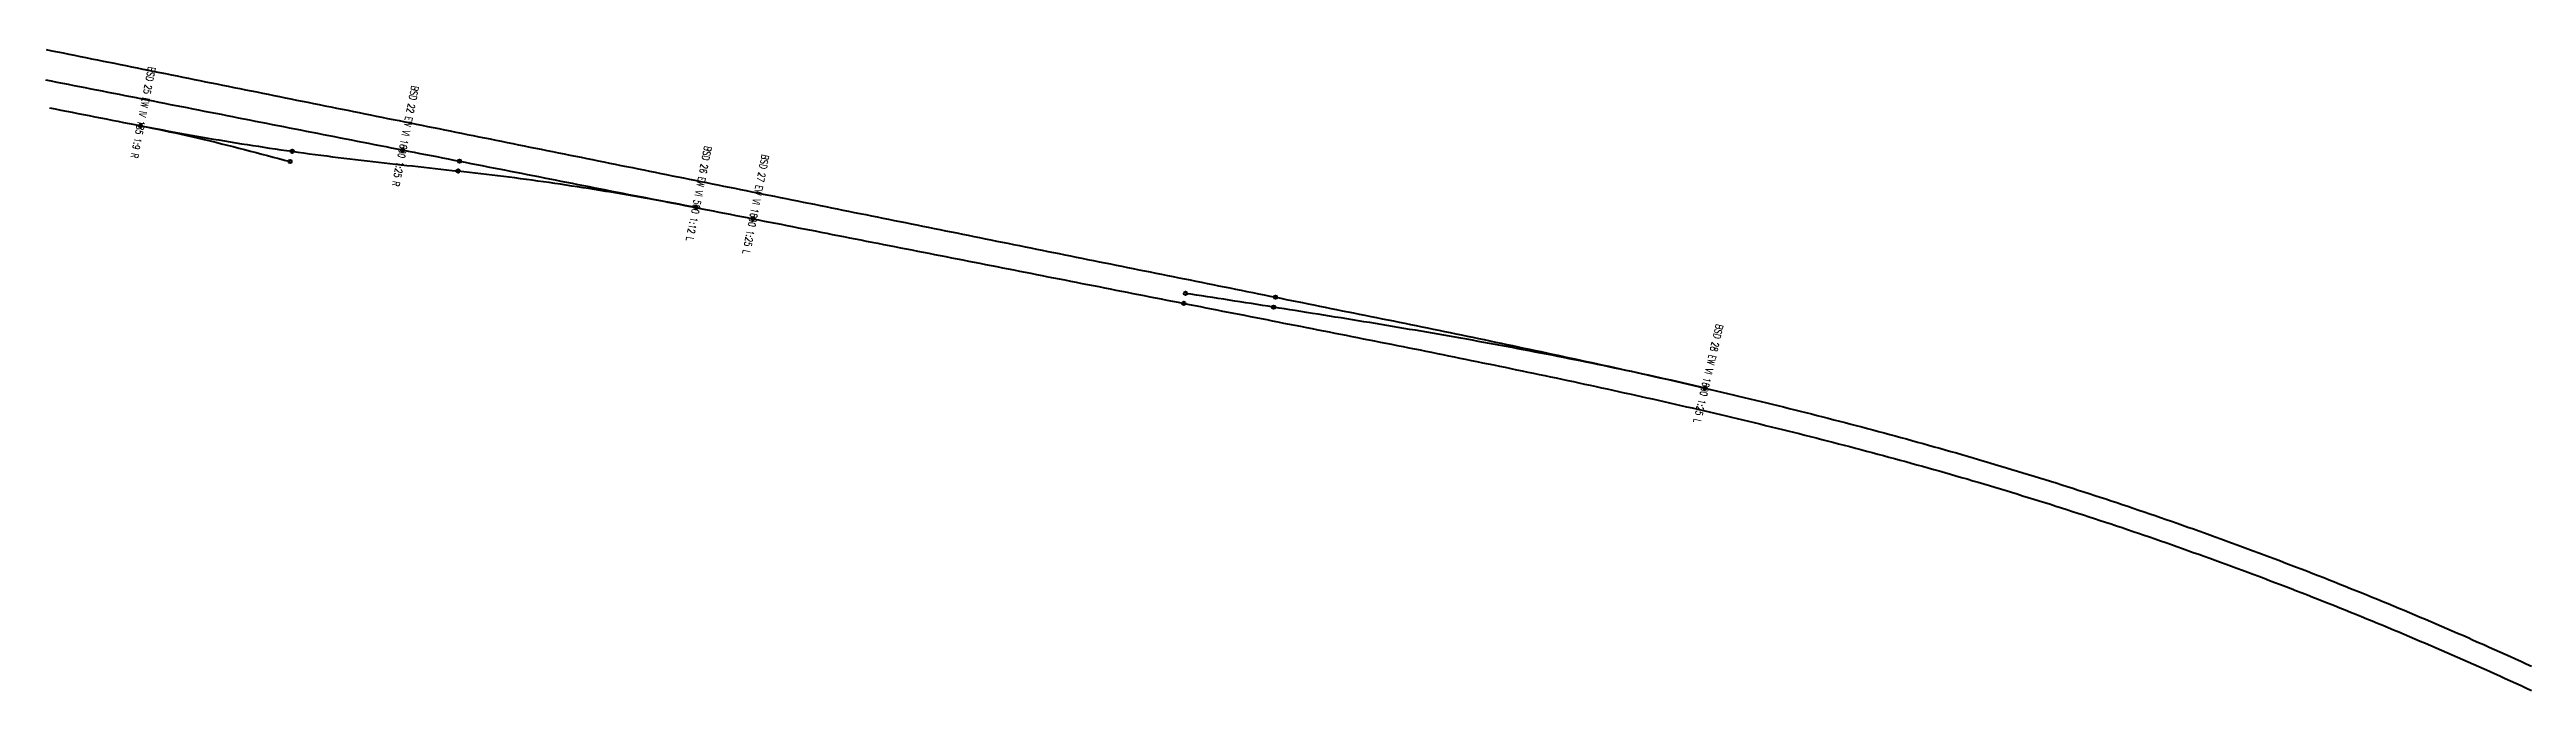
# Model space of a CAD drawing. Extents: x 2687065 to 2691361, y 1253360 to 1255888.
# Drawn here: x 2690104 to 2690531.3, y 1254649.6 to 1254760.1 of the extents above; entities that cross this region are included whole.
import ezdxf

# ---------------------------------------------------------------- set-up
doc = ezdxf.new("R2010")
doc.units = 0
doc.header["$MEASUREMENT"] = 0
for name, color, linetype in [('BS-TR-A-Gleisstrang-LinieGeometrie', 7, 'Continuous'), ('BS-TR-A-Weiche-Kurzbezeichnung', 7, 'Continuous'), ('BS-TR-A-Weiche-PunktGeometrie', 7, 'Continuous')]:
    doc.layers.add(name, color=color, linetype=linetype)
doc.styles.add('SUPPRIME', font='simplex.shx', dxfattribs={"width": 0.75})

msp = doc.modelspace()

# ---------------------------------------------------------------- linework, layer by layer
at = {"layer": 'BS-TR-A-Gleisstrang-LinieGeometrie', "color": 2, "lineweight": 50, "true_color": 0xffff00}
for points in [[(2690103.37, 1254760.1, 454.95), (2690104.35, 1254759.9, 454.95), (2690105.33, 1254759.71, 454.95), (2690106.31, 1254759.51, 454.95), (2690107.3, 1254759.31, 454.95), (2690108.28, 1254759.11, 454.95), (2690109.26, 1254758.91, 454.95), (2690110.24, 1254758.72, 454.95), (2690111.22, 1254758.52, 454.95), (2690112.21, 1254758.32, 454.95), (2690113.19, 1254758.12, 454.95), (2690114.17, 1254757.93, 454.95), (2690115.15, 1254757.73, 454.95), (2690116.13, 1254757.53, 454.95), (2690117.12, 1254757.33, 454.95), (2690118.1, 1254757.13, 454.95), (2690119.08, 1254756.94, 454.95), (2690120.06, 1254756.74, 454.95), (2690121.04, 1254756.54, 454.95), (2690122.03, 1254756.34, 454.95), (2690123.01, 1254756.15, 454.95), (2690123.99, 1254755.95, 454.95), (2690124.97, 1254755.75, 454.95), (2690125.95, 1254755.55, 454.95), (2690126.94, 1254755.36, 454.95), (2690127.92, 1254755.16, 454.95), (2690128.9, 1254754.96, 454.95), (2690129.88, 1254754.76, 454.95), (2690130.86, 1254754.56, 454.95), (2690131.85, 1254754.37, 454.95), (2690132.83, 1254754.17, 454.95), (2690133.81, 1254753.97, 454.95), (2690134.79, 1254753.77, 454.95), (2690135.77, 1254753.58, 454.95), (2690136.76, 1254753.38, 454.95), (2690137.74, 1254753.18, 454.95), (2690138.72, 1254752.98, 454.95), (2690139.7, 1254752.79, 454.95), (2690140.68, 1254752.59, 454.95), (2690141.66, 1254752.39, 454.95), (2690142.65, 1254752.19, 454.95), (2690143.63, 1254751.99, 454.95), (2690144.61, 1254751.8, 454.95), (2690145.59, 1254751.6, 454.95), (2690146.57, 1254751.4, 454.95), (2690147.56, 1254751.2, 454.95), (2690148.54, 1254751.01, 454.95), (2690149.52, 1254750.81, 454.95), (2690150.5, 1254750.61, 454.95), (2690151.48, 1254750.41, 454.95), (2690152.47, 1254750.21, 454.95), (2690153.45, 1254750.02, 454.95), (2690154.43, 1254749.82, 454.95), (2690155.41, 1254749.62, 454.95), (2690156.39, 1254749.42, 454.95), (2690157.38, 1254749.23, 454.95), (2690158.36, 1254749.03, 454.95), (2690159.34, 1254748.83, 454.95), (2690160.32, 1254748.63, 454.95), (2690161.3, 1254748.44, 454.95), (2690162.29, 1254748.24, 454.95), (2690163.27, 1254748.04, 454.95), (2690164.25, 1254747.84, 454.95), (2690165.23, 1254747.64, 454.95), (2690166.21, 1254747.45, 454.95), (2690167.2, 1254747.25, 454.95), (2690168.18, 1254747.05, 454.95), (2690169.16, 1254746.85, 454.95), (2690170.14, 1254746.66, 454.95), (2690171.12, 1254746.46, 454.95), (2690172.11, 1254746.26, 454.95), (2690173.09, 1254746.06, 454.95), (2690174.07, 1254745.86, 454.95), (2690175.05, 1254745.67, 454.95), (2690176.03, 1254745.47, 454.95), (2690177.02, 1254745.27, 454.95), (2690178, 1254745.07, 454.95), (2690178.98, 1254744.88, 454.95), (2690179.96, 1254744.68, 454.95), (2690180.94, 1254744.48, 454.95), (2690181.93, 1254744.28, 454.95), (2690182.91, 1254744.09, 454.95), (2690183.89, 1254743.89, 454.95), (2690184.87, 1254743.69, 454.95), (2690185.85, 1254743.49, 454.95), (2690186.84, 1254743.29, 454.95), (2690187.82, 1254743.1, 454.95), (2690188.8, 1254742.9, 454.95), (2690189.78, 1254742.7, 454.95), (2690190.76, 1254742.5, 454.95), (2690191.75, 1254742.31, 454.95), (2690192.73, 1254742.11, 454.96), (2690193.71, 1254741.91, 454.96), (2690194.69, 1254741.71, 454.96), (2690195.67, 1254741.52, 454.96), (2690196.66, 1254741.32, 454.96), (2690197.64, 1254741.12, 454.97), (2690198.62, 1254740.92, 454.97), (2690199.6, 1254740.72, 454.97), (2690200.58, 1254740.53, 454.97), (2690201.57, 1254740.33, 454.98), (2690202.55, 1254740.13, 454.98), (2690203.53, 1254739.93, 454.98), (2690204.51, 1254739.74, 454.99), (2690205.49, 1254739.54, 454.99), (2690206.48, 1254739.34, 454.99), (2690207.46, 1254739.14, 455), (2690208.44, 1254738.94, 455), (2690209.42, 1254738.75, 455), (2690210.4, 1254738.55, 455.01), (2690211.39, 1254738.35, 455.01), (2690212.37, 1254738.15, 455.02), (2690213.35, 1254737.96, 455.02), (2690214.33, 1254737.76, 455.03), (2690215.31, 1254737.56, 455.03), (2690216.29, 1254737.36, 455.04), (2690217.28, 1254737.17, 455.04), (2690218.26, 1254736.97, 455.05), (2690219.24, 1254736.77, 455.06), (2690220.22, 1254736.57, 455.06), (2690221.2, 1254736.37, 455.07), (2690222.19, 1254736.18, 455.07), (2690223.17, 1254735.98, 455.08), (2690224.15, 1254735.78, 455.09), (2690225.13, 1254735.58, 455.09), (2690226.11, 1254735.39, 455.1), (2690227.1, 1254735.19, 455.11), (2690228.08, 1254734.99, 455.12), (2690229.06, 1254734.79, 455.12), (2690230.04, 1254734.59, 455.13), (2690231.02, 1254734.4, 455.14), (2690232.01, 1254734.2, 455.15), (2690232.99, 1254734, 455.15), (2690233.97, 1254733.8, 455.16), (2690234.95, 1254733.61, 455.17), (2690235.93, 1254733.41, 455.18), (2690236.92, 1254733.21, 455.19), (2690237.9, 1254733.01, 455.2), (2690238.88, 1254732.82, 455.21), (2690239.86, 1254732.62, 455.22), (2690240.84, 1254732.42, 455.23), (2690241.83, 1254732.22, 455.24), (2690242.81, 1254732.02, 455.25), (2690243.79, 1254731.83, 455.26), (2690244.77, 1254731.63, 455.27), (2690245.75, 1254731.43, 455.28), (2690246.74, 1254731.23, 455.29), (2690247.72, 1254731.04, 455.3), (2690248.7, 1254730.84, 455.31), (2690249.68, 1254730.64, 455.32), (2690250.66, 1254730.44, 455.33), (2690251.65, 1254730.25, 455.34), (2690252.63, 1254730.05, 455.35), (2690253.61, 1254729.85, 455.37), (2690254.59, 1254729.65, 455.38), (2690255.57, 1254729.45, 455.39), (2690256.56, 1254729.26, 455.4), (2690257.54, 1254729.06, 455.41), (2690258.52, 1254728.86, 455.43), (2690259.5, 1254728.66, 455.44), (2690260.48, 1254728.47, 455.45), (2690261.47, 1254728.27, 455.46), (2690262.45, 1254728.07, 455.47), (2690263.43, 1254727.87, 455.49), (2690264.41, 1254727.67, 455.5), (2690265.39, 1254727.48, 455.51), (2690266.38, 1254727.28, 455.52), (2690267.36, 1254727.08, 455.53), (2690268.34, 1254726.88, 455.55), (2690269.32, 1254726.69, 455.56), (2690270.3, 1254726.49, 455.57), (2690271.29, 1254726.29, 455.58), (2690272.27, 1254726.09, 455.59), (2690273.25, 1254725.9, 455.61), (2690274.23, 1254725.7, 455.62), (2690275.21, 1254725.5, 455.63), (2690276.2, 1254725.3, 455.64), (2690277.18, 1254725.1, 455.65), (2690278.16, 1254724.91, 455.67), (2690279.14, 1254724.71, 455.68), (2690280.12, 1254724.51, 455.69), (2690281.11, 1254724.31, 455.7), (2690282.09, 1254724.12, 455.72), (2690283.07, 1254723.92, 455.73), (2690284.05, 1254723.72, 455.74), (2690285.03, 1254723.52, 455.75), (2690286.02, 1254723.32, 455.76), (2690287, 1254723.13, 455.78), (2690287.98, 1254722.93, 455.79), (2690288.96, 1254722.73, 455.8), (2690289.94, 1254722.53, 455.81), (2690290.92, 1254722.34, 455.82), (2690291.91, 1254722.14, 455.84), (2690292.89, 1254721.94, 455.85), (2690293.87, 1254721.74, 455.86), (2690294.85, 1254721.55, 455.87), (2690295.83, 1254721.35, 455.88), (2690296.82, 1254721.15, 455.9), (2690297.8, 1254720.95, 455.91), (2690298.78, 1254720.75, 455.92), (2690299.76, 1254720.56, 455.93), (2690300.74, 1254720.36, 455.94), (2690301.73, 1254720.16, 455.96), (2690302.71, 1254719.96, 455.97), (2690303.69, 1254719.77, 455.98), (2690304.67, 1254719.57, 455.99), (2690305.65, 1254719.37, 456), (2690306.64, 1254719.17, 456.02), (2690307.62, 1254718.98, 456.03), (2690308.6, 1254718.78, 456.04), (2690309.58, 1254718.58, 456.05), (2690310.56, 1254718.38, 456.07), (2690311.55, 1254718.18, 456.08), (2690312.53, 1254717.99, 456.09), (2690313.51, 1254717.79, 456.1), (2690314.49, 1254717.59, 456.11), (2690315.47, 1254717.39, 456.13)], [(2690103.26, 1254754.88, 454.99), (2690104.24, 1254754.69, 454.98), (2690105.22, 1254754.49, 454.98), (2690106.19, 1254754.3, 454.98), (2690107.17, 1254754.11, 454.98), (2690108.15, 1254753.92, 454.98), (2690109.13, 1254753.73, 454.98), (2690110.11, 1254753.53, 454.98), (2690111.08, 1254753.34, 454.98), (2690112.06, 1254753.15, 454.98), (2690113.04, 1254752.96, 454.98), (2690114.02, 1254752.77, 454.98), (2690115, 1254752.57, 454.98), (2690115.98, 1254752.38, 454.97), (2690116.95, 1254752.19, 454.97), (2690117.93, 1254752, 454.97), (2690118.91, 1254751.81, 454.97), (2690119.89, 1254751.61, 454.97), (2690120.87, 1254751.42, 454.97), (2690121.84, 1254751.23, 454.97), (2690122.82, 1254751.04, 454.97), (2690123.8, 1254750.85, 454.97), (2690124.78, 1254750.65, 454.97), (2690125.76, 1254750.46, 454.97), (2690126.73, 1254750.27, 454.97), (2690127.71, 1254750.08, 454.96), (2690128.69, 1254749.89, 454.96), (2690129.67, 1254749.69, 454.96), (2690130.65, 1254749.5, 454.96), (2690131.63, 1254749.31, 454.96), (2690132.6, 1254749.12, 454.96), (2690133.58, 1254748.93, 454.96), (2690134.56, 1254748.73, 454.96), (2690135.54, 1254748.54, 454.96), (2690136.52, 1254748.35, 454.96), (2690137.49, 1254748.16, 454.96), (2690138.47, 1254747.97, 454.96), (2690139.45, 1254747.77, 454.95), (2690140.43, 1254747.58, 454.95), (2690141.41, 1254747.39, 454.95), (2690142.38, 1254747.2, 454.95), (2690143.36, 1254747.01, 454.95), (2690144.34, 1254746.81, 454.95), (2690145.32, 1254746.62, 454.95), (2690146.3, 1254746.43, 454.95), (2690147.27, 1254746.24, 454.95), (2690148.25, 1254746.05, 454.95), (2690149.23, 1254745.85, 454.95), (2690150.21, 1254745.66, 454.95), (2690151.19, 1254745.47, 454.95), (2690152.17, 1254745.28, 454.95), (2690153.14, 1254745.09, 454.95), (2690154.12, 1254744.89, 454.95), (2690155.1, 1254744.7, 454.95), (2690156.08, 1254744.51, 454.95), (2690157.06, 1254744.32, 454.95), (2690158.03, 1254744.13, 454.95), (2690159.01, 1254743.93, 454.95), (2690159.99, 1254743.74, 454.95), (2690160.97, 1254743.55, 454.95), (2690161.95, 1254743.36, 454.95), (2690162.92, 1254743.17, 454.95), (2690163.9, 1254742.97, 454.95), (2690164.88, 1254742.78, 454.95)], [(2690103.93, 1254750.06, 454.8), (2690104.91, 1254749.87, 454.8), (2690105.89, 1254749.67, 454.8), (2690106.87, 1254749.48, 454.8), (2690107.85, 1254749.29, 454.8), (2690108.84, 1254749.09, 454.8), (2690109.82, 1254748.9, 454.8), (2690110.8, 1254748.71, 454.8), (2690111.78, 1254748.52, 454.8), (2690112.77, 1254748.32, 454.8), (2690113.75, 1254748.13, 454.8), (2690114.73, 1254747.94, 454.8), (2690115.71, 1254747.75, 454.8), (2690116.7, 1254747.55, 454.8), (2690117.68, 1254747.36, 454.8), (2690118.66, 1254747.17, 454.8), (2690119.64, 1254746.97, 454.8)], [(2690119.64, 1254746.97, 454.8), (2690120.61, 1254746.79, 454.8), (2690121.57, 1254746.6, 454.8), (2690122.54, 1254746.41, 454.8), (2690123.5, 1254746.23, 454.81), (2690124.47, 1254746.05, 454.81), (2690125.44, 1254745.87, 454.81), (2690126.4, 1254745.69, 454.81), (2690127.37, 1254745.52, 454.81), (2690128.34, 1254745.35, 454.81), (2690129.31, 1254745.17, 454.82), (2690130.28, 1254745.01, 454.82), (2690131.24, 1254744.84, 454.82), (2690132.21, 1254744.67, 454.82), (2690133.18, 1254744.51, 454.83), (2690134.15, 1254744.35, 454.83), (2690135.12, 1254744.19, 454.83), (2690136.09, 1254744.03, 454.84), (2690137.06, 1254743.87, 454.84), (2690138.03, 1254743.72, 454.85), (2690139.01, 1254743.57, 454.85), (2690139.98, 1254743.42, 454.85), (2690140.95, 1254743.27, 454.86), (2690141.92, 1254743.12, 454.86), (2690142.89, 1254742.98, 454.86), (2690143.87, 1254742.83, 454.87), (2690144.84, 1254742.69, 454.87), (2690145.81, 1254742.55, 454.88)], [(2690119.64, 1254746.97, 454.8), (2690120.65, 1254746.77, 454.8), (2690121.65, 1254746.57, 454.8), (2690122.65, 1254746.37, 454.8), (2690123.66, 1254746.16, 454.81), (2690124.66, 1254745.94, 454.81), (2690125.66, 1254745.73, 454.81), (2690126.66, 1254745.51, 454.81), (2690127.66, 1254745.28, 454.81), (2690128.66, 1254745.06, 454.82), (2690129.66, 1254744.83, 454.82), (2690130.65, 1254744.59, 454.82), (2690131.65, 1254744.36, 454.82), (2690132.65, 1254744.11, 454.83), (2690133.64, 1254743.87, 454.83), (2690134.63, 1254743.62, 454.83), (2690135.63, 1254743.37, 454.84), (2690136.62, 1254743.12, 454.84), (2690137.61, 1254742.86, 454.84), (2690138.6, 1254742.6, 454.85), (2690139.59, 1254742.33, 454.85), (2690139.59, 1254742.33, 454.85), (2690140.57, 1254742.07, 454.86), (2690141.55, 1254741.81, 454.86), (2690142.52, 1254741.55, 454.86), (2690143.5, 1254741.29, 454.87), (2690144.48, 1254741.04, 454.87), (2690145.46, 1254740.79, 454.88)], [(2690145.81, 1254742.55, 454.88), (2690146.81, 1254742.41, 454.88), (2690147.8, 1254742.28, 454.88), (2690148.79, 1254742.14, 454.89), (2690149.78, 1254742.01, 454.89), (2690150.78, 1254741.88, 454.9), (2690151.77, 1254741.75, 454.9), (2690152.76, 1254741.62, 454.9), (2690153.76, 1254741.49, 454.91), (2690154.75, 1254741.37, 454.91), (2690155.74, 1254741.25, 454.92), (2690156.74, 1254741.13, 454.92), (2690157.73, 1254741.01, 454.92), (2690158.73, 1254740.9, 454.93), (2690159.72, 1254740.78, 454.93), (2690160.72, 1254740.67, 454.93), (2690160.72, 1254740.67, 454.93), (2690161.7, 1254740.56, 454.93), (2690162.68, 1254740.45, 454.94), (2690163.66, 1254740.34, 454.94), (2690164.64, 1254740.24, 454.94), (2690165.62, 1254740.13, 454.94), (2690166.6, 1254740.02, 454.94), (2690167.58, 1254739.91, 454.95), (2690168.55, 1254739.8, 454.95), (2690169.53, 1254739.69, 454.95), (2690170.51, 1254739.58, 454.95), (2690171.49, 1254739.47, 454.95), (2690172.47, 1254739.36, 454.95), (2690173.45, 1254739.26, 454.95), (2690174.43, 1254739.15, 454.95)], [(2690164.88, 1254742.78, 454.95), (2690165.86, 1254742.59, 454.95), (2690166.84, 1254742.4, 454.95), (2690167.82, 1254742.2, 454.95), (2690168.81, 1254742.01, 454.95), (2690169.79, 1254741.82, 454.95), (2690170.77, 1254741.63, 454.95), (2690171.75, 1254741.43, 454.95), (2690172.73, 1254741.24, 454.95), (2690173.71, 1254741.05, 454.95), (2690174.69, 1254740.86, 454.95)], [(2690215.51, 1254732.84, 455.04), (2690214.54, 1254733.03, 455.03), (2690213.57, 1254733.22, 455.03), (2690212.59, 1254733.41, 455.02), (2690211.62, 1254733.59, 455.02), (2690210.65, 1254733.77, 455.01), (2690209.67, 1254733.95, 455.01), (2690208.7, 1254734.13, 455.01), (2690207.73, 1254734.31, 455), (2690206.75, 1254734.48, 455), (2690205.78, 1254734.65, 454.99), (2690204.8, 1254734.82, 454.99), (2690203.83, 1254734.99, 454.99), (2690202.85, 1254735.16, 454.98), (2690201.88, 1254735.32, 454.98), (2690200.9, 1254735.49, 454.98), (2690199.92, 1254735.65, 454.97), (2690198.95, 1254735.81, 454.97), (2690197.97, 1254735.96, 454.97), (2690196.99, 1254736.12, 454.97), (2690196.01, 1254736.27, 454.96), (2690195.04, 1254736.42, 454.96), (2690194.06, 1254736.57, 454.96), (2690193.08, 1254736.72, 454.96), (2690192.1, 1254736.86, 454.96), (2690191.12, 1254737.01, 454.96), (2690190.14, 1254737.15, 454.95), (2690189.16, 1254737.29, 454.95), (2690188.18, 1254737.43, 454.95), (2690187.2, 1254737.56, 454.95), (2690186.22, 1254737.69, 454.95), (2690185.24, 1254737.83, 454.95), (2690184.26, 1254737.96, 454.95), (2690183.28, 1254738.08, 454.95), (2690182.29, 1254738.21, 454.95), (2690181.31, 1254738.33, 454.95), (2690180.33, 1254738.46, 454.95), (2690179.35, 1254738.58, 454.95), (2690178.36, 1254738.69, 454.95), (2690177.38, 1254738.81, 454.95), (2690176.4, 1254738.92, 454.95), (2690175.41, 1254739.04, 454.95), (2690174.43, 1254739.15, 454.95)], [(2690174.69, 1254740.86, 454.95), (2690175.66, 1254740.66, 454.95), (2690176.64, 1254740.47, 454.95), (2690177.61, 1254740.28, 454.95), (2690178.58, 1254740.09, 454.95), (2690179.55, 1254739.9, 454.95), (2690180.52, 1254739.71, 454.95), (2690181.5, 1254739.52, 454.95), (2690182.47, 1254739.33, 454.95), (2690183.44, 1254739.14, 454.95), (2690184.41, 1254738.95, 454.95), (2690185.38, 1254738.76, 454.95), (2690186.35, 1254738.57, 454.95), (2690187.33, 1254738.38, 454.95), (2690188.3, 1254738.18, 454.95), (2690189.27, 1254737.99, 454.95), (2690190.24, 1254737.8, 454.95), (2690191.21, 1254737.61, 454.96), (2690192.19, 1254737.42, 454.96), (2690193.16, 1254737.23, 454.96), (2690194.13, 1254737.04, 454.96), (2690195.1, 1254736.85, 454.96), (2690196.07, 1254736.66, 454.96), (2690197.04, 1254736.47, 454.97), (2690198.02, 1254736.28, 454.97), (2690198.99, 1254736.09, 454.97), (2690199.96, 1254735.9, 454.97), (2690200.93, 1254735.7, 454.98), (2690201.9, 1254735.51, 454.98), (2690202.88, 1254735.32, 454.98), (2690203.85, 1254735.13, 454.99), (2690204.82, 1254734.94, 454.99), (2690205.79, 1254734.75, 454.99), (2690206.76, 1254734.56, 455), (2690207.73, 1254734.37, 455), (2690208.71, 1254734.18, 455.01), (2690209.68, 1254733.99, 455.01), (2690210.65, 1254733.8, 455.01), (2690211.62, 1254733.61, 455.02), (2690212.59, 1254733.42, 455.02), (2690213.57, 1254733.22, 455.03), (2690214.54, 1254733.03, 455.03), (2690215.51, 1254732.84, 455.04)], [(2690215.51, 1254732.84, 455.04), (2690216.49, 1254732.65, 455.04), (2690217.47, 1254732.46, 455.05), (2690218.45, 1254732.27, 455.06), (2690219.43, 1254732.07, 455.06), (2690220.42, 1254731.88, 455.07), (2690221.4, 1254731.69, 455.07), (2690222.38, 1254731.49, 455.08), (2690223.36, 1254731.3, 455.09), (2690224.34, 1254731.11, 455.09), (2690225.32, 1254730.92, 455.1)], [(2690225.32, 1254730.92, 455.1), (2690226.3, 1254730.73, 455.11), (2690227.28, 1254730.53, 455.12), (2690228.26, 1254730.34, 455.12), (2690229.23, 1254730.15, 455.13), (2690230.21, 1254729.96, 455.14), (2690231.19, 1254729.77, 455.15), (2690232.17, 1254729.57, 455.16), (2690233.15, 1254729.38, 455.16), (2690234.12, 1254729.19, 455.17), (2690235.1, 1254729, 455.18), (2690236.08, 1254728.81, 455.19), (2690237.06, 1254728.61, 455.2), (2690238.04, 1254728.42, 455.21), (2690239.01, 1254728.23, 455.22), (2690239.99, 1254728.04, 455.23), (2690240.97, 1254727.85, 455.24), (2690241.95, 1254727.65, 455.25), (2690242.93, 1254727.46, 455.26), (2690243.91, 1254727.27, 455.27), (2690244.88, 1254727.08, 455.28), (2690245.86, 1254726.89, 455.29), (2690246.84, 1254726.69, 455.3), (2690247.82, 1254726.5, 455.31), (2690248.8, 1254726.31, 455.32), (2690249.77, 1254726.12, 455.33), (2690250.75, 1254725.93, 455.34), (2690251.73, 1254725.73, 455.35), (2690252.71, 1254725.54, 455.37), (2690253.69, 1254725.35, 455.38), (2690254.66, 1254725.16, 455.39), (2690255.64, 1254724.97, 455.4), (2690256.62, 1254724.77, 455.41), (2690257.6, 1254724.58, 455.42), (2690258.58, 1254724.39, 455.44), (2690259.56, 1254724.2, 455.45), (2690260.53, 1254724.01, 455.46), (2690261.51, 1254723.81, 455.47), (2690262.49, 1254723.62, 455.48), (2690263.47, 1254723.43, 455.5), (2690264.45, 1254723.24, 455.51), (2690265.42, 1254723.05, 455.52), (2690266.4, 1254722.85, 455.53), (2690267.38, 1254722.66, 455.54), (2690268.36, 1254722.47, 455.56), (2690269.34, 1254722.28, 455.57), (2690270.31, 1254722.09, 455.58), (2690271.29, 1254721.89, 455.59), (2690272.27, 1254721.7, 455.61), (2690273.25, 1254721.51, 455.62), (2690274.23, 1254721.32, 455.63), (2690275.2, 1254721.13, 455.64), (2690276.18, 1254720.93, 455.65), (2690277.16, 1254720.74, 455.67), (2690278.14, 1254720.55, 455.68), (2690279.12, 1254720.36, 455.69), (2690280.1, 1254720.17, 455.7), (2690281.07, 1254719.97, 455.71), (2690282.05, 1254719.78, 455.73), (2690283.03, 1254719.59, 455.74), (2690284.01, 1254719.4, 455.75), (2690284.99, 1254719.21, 455.76), (2690285.96, 1254719.01, 455.77), (2690286.94, 1254718.82, 455.79), (2690287.92, 1254718.63, 455.8), (2690288.9, 1254718.44, 455.81), (2690289.88, 1254718.25, 455.82), (2690290.85, 1254718.05, 455.83), (2690291.83, 1254717.86, 455.85), (2690292.81, 1254717.67, 455.86), (2690293.79, 1254717.48, 455.87), (2690294.77, 1254717.29, 455.88), (2690295.75, 1254717.09, 455.89), (2690296.72, 1254716.9, 455.91), (2690297.7, 1254716.71, 455.92), (2690298.68, 1254716.52, 455.93), (2690299.66, 1254716.33, 455.94)], [(2690315.16, 1254715.67, 456.13), (2690314.2, 1254715.82, 456.11), (2690313.24, 1254715.98, 456.1), (2690312.29, 1254716.13, 456.09), (2690311.33, 1254716.28, 456.08), (2690310.37, 1254716.43, 456.07), (2690309.41, 1254716.58, 456.06), (2690308.45, 1254716.73, 456.04), (2690307.49, 1254716.88, 456.03), (2690307.49, 1254716.88, 456.03), (2690306.55, 1254717.03, 456.02), (2690305.61, 1254717.17, 456.01), (2690304.66, 1254717.32, 456), (2690303.72, 1254717.46, 455.99), (2690302.78, 1254717.61, 455.98), (2690301.84, 1254717.76, 455.96), (2690300.9, 1254717.9, 455.95), (2690299.96, 1254718.05, 455.94)], [(2690315.47, 1254717.39, 456.13), (2690316.39, 1254717.21, 456.14), (2690317.32, 1254717.02, 456.15), (2690318.24, 1254716.84, 456.16), (2690319.16, 1254716.65, 456.17), (2690319.16, 1254716.65, 456.17), (2690320.14, 1254716.45, 456.18), (2690321.12, 1254716.26, 456.19), (2690322.1, 1254716.06, 456.21), (2690323.08, 1254715.86, 456.22), (2690324.06, 1254715.66, 456.23), (2690325.04, 1254715.47, 456.24), (2690326.02, 1254715.27, 456.26), (2690327, 1254715.07, 456.27), (2690327.98, 1254714.87, 456.28), (2690328.96, 1254714.68, 456.29), (2690329.94, 1254714.48, 456.3), (2690330.92, 1254714.28, 456.32), (2690331.9, 1254714.08, 456.33), (2690332.88, 1254713.88, 456.34), (2690333.86, 1254713.68, 456.35), (2690334.84, 1254713.49, 456.36), (2690335.82, 1254713.29, 456.38), (2690336.8, 1254713.09, 456.39), (2690337.78, 1254712.89, 456.4), (2690338.76, 1254712.69, 456.41), (2690339.74, 1254712.49, 456.42), (2690340.72, 1254712.29, 456.44), (2690341.7, 1254712.09, 456.45), (2690342.68, 1254711.89, 456.46), (2690343.66, 1254711.69, 456.47), (2690344.64, 1254711.49, 456.48), (2690345.61, 1254711.29, 456.5), (2690346.59, 1254711.08, 456.51), (2690347.57, 1254710.88, 456.52), (2690348.55, 1254710.68, 456.53), (2690349.53, 1254710.48, 456.54), (2690350.51, 1254710.27, 456.56), (2690351.49, 1254710.07, 456.57), (2690352.47, 1254709.87, 456.58), (2690353.45, 1254709.66, 456.59), (2690354.43, 1254709.46, 456.6), (2690355.4, 1254709.25, 456.62), (2690356.38, 1254709.05, 456.63), (2690357.36, 1254708.84, 456.64), (2690358.34, 1254708.63, 456.65), (2690359.32, 1254708.43, 456.66), (2690360.3, 1254708.22, 456.68), (2690361.27, 1254708.01, 456.69), (2690362.25, 1254707.8, 456.7), (2690363.23, 1254707.59, 456.71), (2690364.21, 1254707.38, 456.72), (2690365.18, 1254707.17, 456.74), (2690366.16, 1254706.96, 456.75), (2690367.14, 1254706.75, 456.76), (2690368.12, 1254706.54, 456.77), (2690369.09, 1254706.33, 456.78), (2690370.07, 1254706.12, 456.79), (2690371.05, 1254705.9, 456.8), (2690372.02, 1254705.69, 456.81), (2690373, 1254705.48, 456.82), (2690373.98, 1254705.26, 456.83), (2690374.95, 1254705.04, 456.85), (2690375.93, 1254704.83, 456.86), (2690376.91, 1254704.61, 456.87), (2690377.88, 1254704.39, 456.88), (2690378.86, 1254704.17, 456.89), (2690379.83, 1254703.95, 456.9), (2690380.81, 1254703.73, 456.91), (2690381.78, 1254703.51, 456.92), (2690382.76, 1254703.29, 456.93), (2690383.73, 1254703.07, 456.94), (2690384.71, 1254702.85, 456.94), (2690385.68, 1254702.62, 456.95), (2690386.66, 1254702.4, 456.96), (2690387.63, 1254702.17, 456.97), (2690388.61, 1254701.95, 456.98), (2690389.58, 1254701.72, 456.99)], [(2690299.66, 1254716.33, 455.94), (2690300.61, 1254716.14, 455.95), (2690301.57, 1254715.95, 455.96), (2690302.52, 1254715.76, 455.98), (2690303.47, 1254715.58, 455.99), (2690304.43, 1254715.39, 456), (2690305.38, 1254715.2, 456.01), (2690306.33, 1254715.01, 456.02), (2690307.29, 1254714.83, 456.04), (2690308.24, 1254714.64, 456.05), (2690309.19, 1254714.45, 456.06), (2690310.15, 1254714.27, 456.07), (2690311.1, 1254714.08, 456.08), (2690312.06, 1254713.89, 456.09), (2690313.01, 1254713.7, 456.11), (2690313.96, 1254713.52, 456.12), (2690314.92, 1254713.33, 456.13), (2690314.92, 1254713.33, 456.13), (2690315.9, 1254713.14, 456.14), (2690316.88, 1254712.94, 456.15), (2690317.86, 1254712.75, 456.16), (2690318.84, 1254712.56, 456.17), (2690319.82, 1254712.37, 456.19), (2690320.8, 1254712.17, 456.2), (2690321.79, 1254711.98, 456.21), (2690322.77, 1254711.79, 456.22), (2690323.75, 1254711.59, 456.23), (2690324.73, 1254711.4, 456.24), (2690325.71, 1254711.21, 456.25), (2690326.69, 1254711.01, 456.26), (2690327.67, 1254710.82, 456.27), (2690328.65, 1254710.63, 456.28), (2690329.63, 1254710.43, 456.29), (2690330.62, 1254710.24, 456.3), (2690331.6, 1254710.05, 456.31), (2690332.58, 1254709.85, 456.32), (2690333.56, 1254709.66, 456.33), (2690334.54, 1254709.46, 456.33), (2690335.52, 1254709.27, 456.34), (2690336.5, 1254709.07, 456.35), (2690337.48, 1254708.88, 456.36), (2690338.46, 1254708.68, 456.37), (2690339.44, 1254708.48, 456.38), (2690340.42, 1254708.29, 456.39), (2690341.4, 1254708.09, 456.39), (2690342.38, 1254707.89, 456.4), (2690343.36, 1254707.7, 456.41), (2690344.34, 1254707.5, 456.42), (2690345.32, 1254707.3, 456.42), (2690346.3, 1254707.1, 456.43), (2690347.28, 1254706.9, 456.44), (2690348.26, 1254706.7, 456.45), (2690349.24, 1254706.5, 456.45), (2690350.22, 1254706.3, 456.46), (2690351.2, 1254706.1, 456.47), (2690352.18, 1254705.9, 456.47), (2690353.16, 1254705.7, 456.48), (2690354.14, 1254705.5, 456.48), (2690355.12, 1254705.3, 456.49), (2690356.1, 1254705.1, 456.5), (2690357.08, 1254704.89, 456.5), (2690358.06, 1254704.69, 456.51), (2690359.04, 1254704.48, 456.51), (2690360.02, 1254704.28, 456.52), (2690361, 1254704.07, 456.53), (2690361.97, 1254703.87, 456.53), (2690362.95, 1254703.66, 456.54), (2690363.93, 1254703.46, 456.54), (2690364.91, 1254703.25, 456.55), (2690365.89, 1254703.04, 456.55), (2690366.87, 1254702.83, 456.56), (2690367.84, 1254702.62, 456.57), (2690368.82, 1254702.41, 456.57), (2690369.8, 1254702.2, 456.58), (2690370.78, 1254701.99, 456.58), (2690371.75, 1254701.78, 456.59), (2690372.73, 1254701.57, 456.6), (2690373.71, 1254701.35, 456.6), (2690374.68, 1254701.14, 456.61), (2690375.66, 1254700.92, 456.61), (2690376.64, 1254700.71, 456.62), (2690377.61, 1254700.49, 456.63), (2690378.59, 1254700.28, 456.63), (2690379.57, 1254700.06, 456.64), (2690380.54, 1254699.84, 456.64), (2690381.52, 1254699.62, 456.65), (2690382.49, 1254699.4, 456.65), (2690383.47, 1254699.18, 456.66), (2690384.44, 1254698.96, 456.67), (2690385.42, 1254698.74, 456.67), (2690386.39, 1254698.51, 456.68), (2690387.37, 1254698.29, 456.68), (2690388.34, 1254698.06, 456.69), (2690389.32, 1254697.84, 456.7), (2690390.29, 1254697.61, 456.7), (2690391.26, 1254697.38, 456.71), (2690392.24, 1254697.16, 456.71), (2690393.21, 1254696.93, 456.72), (2690394.18, 1254696.7, 456.73), (2690395.16, 1254696.46, 456.73), (2690396.13, 1254696.23, 456.74), (2690397.1, 1254696, 456.75), (2690398.07, 1254695.76, 456.75), (2690399.05, 1254695.53, 456.76), (2690400.02, 1254695.29, 456.77), (2690400.99, 1254695.06, 456.77), (2690401.96, 1254694.82, 456.78), (2690402.93, 1254694.58, 456.79), (2690403.9, 1254694.34, 456.8), (2690404.87, 1254694.1, 456.8), (2690405.84, 1254693.86, 456.81), (2690406.81, 1254693.61, 456.82), (2690407.78, 1254693.37, 456.83), (2690408.75, 1254693.12, 456.84), (2690409.72, 1254692.88, 456.85), (2690410.69, 1254692.63, 456.86), (2690411.66, 1254692.38, 456.86), (2690412.63, 1254692.13, 456.87), (2690413.59, 1254691.88, 456.88), (2690414.56, 1254691.62, 456.89), (2690415.53, 1254691.37, 456.9), (2690416.5, 1254691.12, 456.91), (2690417.46, 1254690.86, 456.92), (2690418.43, 1254690.6, 456.93), (2690419.4, 1254690.34, 456.94), (2690420.36, 1254690.09, 456.95), (2690421.33, 1254689.82, 456.96), (2690422.29, 1254689.56, 456.97), (2690423.26, 1254689.3, 456.98), (2690424.22, 1254689.03, 456.99), (2690425.18, 1254688.77, 457), (2690426.15, 1254688.5, 457.01), (2690427.11, 1254688.23, 457.03), (2690428.07, 1254687.96, 457.04), (2690429.04, 1254687.69, 457.05), (2690430, 1254687.42, 457.06), (2690430.96, 1254687.15, 457.07), (2690431.92, 1254686.87, 457.08), (2690431.92, 1254686.87, 457.08), (2690432.88, 1254686.59, 457.1), (2690433.85, 1254686.31, 457.11), (2690434.81, 1254686.04, 457.12), (2690435.77, 1254685.75, 457.13), (2690436.73, 1254685.47, 457.14), (2690437.69, 1254685.19, 457.16), (2690438.65, 1254684.9, 457.17), (2690439.61, 1254684.62, 457.18), (2690440.56, 1254684.33, 457.19), (2690441.52, 1254684.04, 457.2), (2690442.48, 1254683.75, 457.22), (2690443.44, 1254683.46, 457.23), (2690444.39, 1254683.16, 457.24), (2690445.35, 1254682.87, 457.25), (2690446.31, 1254682.57, 457.27), (2690447.26, 1254682.28, 457.28), (2690448.22, 1254681.98, 457.29), (2690449.17, 1254681.68, 457.3), (2690450.13, 1254681.37, 457.31), (2690451.08, 1254681.07, 457.33), (2690452.04, 1254680.77, 457.34), (2690452.99, 1254680.46, 457.35), (2690453.94, 1254680.16, 457.36), (2690454.89, 1254679.85, 457.37), (2690455.85, 1254679.54, 457.39), (2690456.8, 1254679.23, 457.4), (2690457.75, 1254678.91, 457.41), (2690458.7, 1254678.6, 457.42), (2690459.65, 1254678.28, 457.43), (2690460.6, 1254677.97, 457.45), (2690461.55, 1254677.65, 457.46), (2690462.5, 1254677.33, 457.47), (2690463.44, 1254677.01, 457.48), (2690464.39, 1254676.69, 457.5), (2690465.34, 1254676.37, 457.51), (2690466.29, 1254676.04, 457.52), (2690467.23, 1254675.71, 457.53), (2690468.18, 1254675.39, 457.54), (2690469.12, 1254675.06, 457.56), (2690470.07, 1254674.73, 457.57), (2690471.01, 1254674.4, 457.58), (2690471.96, 1254674.06, 457.59), (2690472.9, 1254673.73, 457.6), (2690473.84, 1254673.39, 457.62), (2690474.79, 1254673.06, 457.63), (2690475.73, 1254672.72, 457.64), (2690476.67, 1254672.38, 457.65), (2690477.61, 1254672.04, 457.67), (2690478.55, 1254671.7, 457.68), (2690479.49, 1254671.35, 457.69), (2690480.43, 1254671.01, 457.7), (2690481.37, 1254670.66, 457.71), (2690482.31, 1254670.32, 457.73), (2690483.25, 1254669.97, 457.74), (2690484.18, 1254669.62, 457.75), (2690485.12, 1254669.26, 457.76), (2690486.06, 1254668.91, 457.77), (2690486.99, 1254668.56, 457.79), (2690487.93, 1254668.2, 457.8), (2690488.86, 1254667.84, 457.81), (2690489.8, 1254667.49, 457.82), (2690490.73, 1254667.13, 457.83), (2690491.67, 1254666.77, 457.85), (2690492.6, 1254666.4, 457.86), (2690493.53, 1254666.04, 457.87), (2690494.46, 1254665.68, 457.88), (2690495.4, 1254665.31, 457.9), (2690496.33, 1254664.94, 457.91), (2690497.26, 1254664.57, 457.92), (2690498.19, 1254664.2, 457.93), (2690499.12, 1254663.83, 457.94), (2690500.05, 1254663.46, 457.96), (2690500.97, 1254663.08, 457.97), (2690501.9, 1254662.71, 457.98), (2690502.83, 1254662.33, 457.99), (2690503.76, 1254661.95, 458), (2690504.68, 1254661.57, 458.02), (2690505.61, 1254661.19, 458.03), (2690506.53, 1254660.81, 458.04), (2690507.46, 1254660.43, 458.05), (2690508.38, 1254660.04, 458.06), (2690509.3, 1254659.66, 458.08), (2690510.23, 1254659.27, 458.09), (2690511.15, 1254658.88, 458.1), (2690512.07, 1254658.49, 458.11), (2690512.99, 1254658.1, 458.13), (2690513.91, 1254657.7, 458.14), (2690514.83, 1254657.31, 458.15), (2690515.75, 1254656.92, 458.16), (2690516.67, 1254656.52, 458.17), (2690517.59, 1254656.12, 458.19), (2690518.51, 1254655.72, 458.2), (2690519.43, 1254655.32, 458.21), (2690520.34, 1254654.92, 458.22), (2690521.26, 1254654.52, 458.23), (2690522.17, 1254654.11, 458.25), (2690523.09, 1254653.7, 458.26), (2690524, 1254653.3, 458.27), (2690524.92, 1254652.89, 458.28), (2690525.83, 1254652.48, 458.29), (2690526.74, 1254652.07, 458.31), (2690527.65, 1254651.66, 458.32), (2690528.57, 1254651.24, 458.33), (2690529.48, 1254650.83, 458.34), (2690530.39, 1254650.41, 458.36), (2690531.3, 1254649.99, 458.37), (2690532.21, 1254649.57, 458.38)], [(2690389.58, 1254701.72, 456.99), (2690388.61, 1254701.95, 456.98), (2690387.63, 1254702.17, 456.97), (2690386.66, 1254702.4, 456.96), (2690385.68, 1254702.62, 456.95), (2690384.71, 1254702.84, 456.94), (2690383.73, 1254703.06, 456.93), (2690382.76, 1254703.28, 456.93), (2690381.78, 1254703.49, 456.91), (2690380.81, 1254703.71, 456.9), (2690379.83, 1254703.92, 456.89), (2690378.86, 1254704.14, 456.88), (2690377.88, 1254704.35, 456.87), (2690376.9, 1254704.56, 456.86), (2690375.93, 1254704.77, 456.85), (2690374.95, 1254704.97, 456.84), (2690373.97, 1254705.18, 456.83), (2690372.99, 1254705.38, 456.82), (2690372.01, 1254705.59, 456.81), (2690371.04, 1254705.79, 456.8), (2690370.06, 1254705.99, 456.79), (2690369.08, 1254706.19, 456.77), (2690368.1, 1254706.39, 456.76), (2690367.12, 1254706.59, 456.75), (2690366.14, 1254706.79, 456.74), (2690365.16, 1254706.98, 456.73), (2690364.18, 1254707.17, 456.72), (2690363.2, 1254707.37, 456.7), (2690362.22, 1254707.56, 456.69), (2690361.24, 1254707.75, 456.68), (2690360.26, 1254707.94, 456.67), (2690359.27, 1254708.13, 456.65), (2690358.29, 1254708.32, 456.64), (2690357.31, 1254708.5, 456.63), (2690356.33, 1254708.69, 456.62), (2690355.35, 1254708.87, 456.6), (2690354.37, 1254709.06, 456.59), (2690353.38, 1254709.24, 456.58), (2690352.4, 1254709.42, 456.57), (2690351.42, 1254709.6, 456.55), (2690350.43, 1254709.78, 456.54), (2690349.45, 1254709.96, 456.53), (2690348.47, 1254710.13, 456.52), (2690347.48, 1254710.31, 456.51), (2690346.5, 1254710.49, 456.49), (2690345.52, 1254710.66, 456.48), (2690344.53, 1254710.83, 456.47), (2690343.55, 1254711.01, 456.46), (2690342.56, 1254711.18, 456.45), (2690341.58, 1254711.35, 456.43), (2690340.59, 1254711.52, 456.42), (2690339.61, 1254711.69, 456.41), (2690338.62, 1254711.85, 456.4), (2690337.64, 1254712.02, 456.39), (2690336.65, 1254712.19, 456.37), (2690335.67, 1254712.35, 456.36), (2690334.68, 1254712.52, 456.35), (2690333.7, 1254712.68, 456.34), (2690332.71, 1254712.85, 456.33), (2690331.73, 1254713.01, 456.32), (2690330.74, 1254713.17, 456.31), (2690329.75, 1254713.33, 456.29), (2690328.77, 1254713.49, 456.28), (2690327.78, 1254713.65, 456.27), (2690326.79, 1254713.81, 456.26), (2690326.79, 1254713.81, 456.26), (2690325.8, 1254713.97, 456.25), (2690324.81, 1254714.13, 456.24), (2690323.82, 1254714.29, 456.23), (2690322.83, 1254714.44, 456.21), (2690321.84, 1254714.6, 456.2), (2690320.85, 1254714.76, 456.19), (2690319.86, 1254714.92, 456.18), (2690318.87, 1254715.08, 456.17), (2690318.87, 1254715.08, 456.17), (2690317.95, 1254715.23, 456.16), (2690317.02, 1254715.37, 456.15), (2690316.09, 1254715.52, 456.14), (2690315.16, 1254715.67, 456.13)], [(2690389.58, 1254701.72, 456.99), (2690390.55, 1254701.49, 457), (2690391.52, 1254701.27, 457.01), (2690392.49, 1254701.04, 457.02), (2690393.46, 1254700.81, 457.03), (2690394.43, 1254700.58, 457.04), (2690395.39, 1254700.35, 457.05), (2690396.36, 1254700.11, 457.06), (2690397.33, 1254699.88, 457.07), (2690398.3, 1254699.65, 457.08), (2690399.27, 1254699.41, 457.09), (2690400.23, 1254699.18, 457.1), (2690401.2, 1254698.94, 457.11), (2690402.17, 1254698.7, 457.12), (2690403.13, 1254698.46, 457.13), (2690404.1, 1254698.22, 457.14), (2690405.07, 1254697.98, 457.14), (2690406.03, 1254697.74, 457.15), (2690407, 1254697.5, 457.16), (2690407.96, 1254697.26, 457.17), (2690408.93, 1254697.01, 457.18), (2690409.9, 1254696.77, 457.19), (2690410.86, 1254696.52, 457.2), (2690411.82, 1254696.27, 457.21), (2690412.79, 1254696.02, 457.22), (2690413.75, 1254695.77, 457.23), (2690414.72, 1254695.52, 457.24), (2690415.68, 1254695.27, 457.25), (2690416.64, 1254695.01, 457.26), (2690417.61, 1254694.76, 457.28), (2690418.57, 1254694.5, 457.29), (2690419.53, 1254694.25, 457.3), (2690420.49, 1254693.99, 457.31), (2690421.45, 1254693.73, 457.32), (2690422.41, 1254693.47, 457.33), (2690423.37, 1254693.21, 457.34), (2690424.34, 1254692.95, 457.35), (2690425.3, 1254692.68, 457.36), (2690426.26, 1254692.42, 457.38), (2690427.21, 1254692.15, 457.39), (2690428.17, 1254691.88, 457.4), (2690429.13, 1254691.61, 457.41), (2690430.09, 1254691.34, 457.42), (2690431.05, 1254691.07, 457.43), (2690432.01, 1254690.8, 457.45), (2690432.96, 1254690.53, 457.46), (2690433.92, 1254690.25, 457.47), (2690434.88, 1254689.97, 457.48), (2690435.83, 1254689.69, 457.49), (2690435.83, 1254689.69, 457.49), (2690436.79, 1254689.41, 457.51), (2690437.75, 1254689.13, 457.52), (2690438.71, 1254688.85, 457.53), (2690439.67, 1254688.56, 457.54), (2690440.63, 1254688.28, 457.55), (2690441.58, 1254687.99, 457.57), (2690442.54, 1254687.7, 457.58), (2690443.49, 1254687.41, 457.59), (2690444.45, 1254687.12, 457.6), (2690445.41, 1254686.83, 457.62), (2690446.36, 1254686.53, 457.63), (2690447.32, 1254686.24, 457.64), (2690448.27, 1254685.94, 457.65), (2690449.22, 1254685.64, 457.66), (2690450.18, 1254685.35, 457.68), (2690451.13, 1254685.04, 457.69), (2690452.08, 1254684.74, 457.7), (2690453.03, 1254684.44, 457.71), (2690453.99, 1254684.13, 457.72), (2690454.94, 1254683.83, 457.74), (2690455.89, 1254683.52, 457.75), (2690456.84, 1254683.21, 457.76), (2690457.79, 1254682.9, 457.77), (2690458.74, 1254682.59, 457.78), (2690459.69, 1254682.28, 457.8), (2690460.63, 1254681.96, 457.81), (2690461.58, 1254681.65, 457.82), (2690462.53, 1254681.33, 457.83), (2690463.48, 1254681.01, 457.85), (2690464.42, 1254680.69, 457.86), (2690465.37, 1254680.37, 457.87), (2690466.31, 1254680.05, 457.88), (2690467.26, 1254679.72, 457.89), (2690468.2, 1254679.4, 457.91), (2690469.15, 1254679.07, 457.92), (2690470.09, 1254678.75, 457.93), (2690471.04, 1254678.42, 457.94), (2690471.98, 1254678.09, 457.95), (2690472.92, 1254677.75, 457.97), (2690473.86, 1254677.42, 457.98), (2690474.81, 1254677.09, 457.99), (2690475.75, 1254676.75, 458), (2690476.69, 1254676.41, 458.01), (2690477.63, 1254676.08, 458.03), (2690478.57, 1254675.74, 458.04), (2690479.51, 1254675.39, 458.05), (2690480.44, 1254675.05, 458.06), (2690481.38, 1254674.71, 458.07), (2690482.32, 1254674.36, 458.09), (2690483.26, 1254674.02, 458.1), (2690484.19, 1254673.67, 458.11), (2690485.13, 1254673.32, 458.12), (2690486.07, 1254672.97, 458.14), (2690487, 1254672.62, 458.15), (2690487.94, 1254672.26, 458.16), (2690488.87, 1254671.91, 458.17), (2690489.8, 1254671.55, 458.18), (2690490.74, 1254671.2, 458.2), (2690491.67, 1254670.84, 458.21), (2690492.6, 1254670.48, 458.22), (2690493.53, 1254670.12, 458.23), (2690494.47, 1254669.76, 458.24), (2690495.4, 1254669.39, 458.26), (2690496.33, 1254669.03, 458.27), (2690497.26, 1254668.66, 458.28), (2690498.18, 1254668.29, 458.29), (2690499.11, 1254667.92, 458.3), (2690500.04, 1254667.55, 458.32), (2690500.97, 1254667.18, 458.33), (2690501.9, 1254666.81, 458.34), (2690502.82, 1254666.44, 458.35), (2690503.75, 1254666.06, 458.36), (2690504.67, 1254665.68, 458.38), (2690505.6, 1254665.3, 458.39), (2690506.52, 1254664.93, 458.4), (2690507.45, 1254664.54, 458.41), (2690508.37, 1254664.16, 458.43), (2690509.29, 1254663.78, 458.44), (2690510.21, 1254663.39, 458.45), (2690511.14, 1254663.01, 458.46), (2690512.06, 1254662.62, 458.47), (2690512.98, 1254662.23, 458.49), (2690513.9, 1254661.84, 458.5), (2690514.82, 1254661.45, 458.51), (2690515.74, 1254661.06, 458.52), (2690516.65, 1254660.66, 458.53), (2690517.57, 1254660.27, 458.55), (2690518.49, 1254659.87, 458.56), (2690519.41, 1254659.48, 458.57), (2690520.32, 1254659.08, 458.58), (2690521.24, 1254658.68, 458.59), (2690522.15, 1254658.27, 458.61), (2690523.07, 1254657.87, 458.62), (2690523.98, 1254657.47, 458.63), (2690524.89, 1254657.06, 458.64), (2690525.81, 1254656.65, 458.66), (2690526.72, 1254656.25, 458.67), (2690527.63, 1254655.84, 458.68), (2690528.54, 1254655.43, 458.69), (2690529.45, 1254655.01, 458.7), (2690530.36, 1254654.6, 458.72), (2690531.27, 1254654.19, 458.73), (2690532.18, 1254653.77, 458.74)]]:
    msp.add_polyline3d(points, dxfattribs=at)
at = {"layer": 'BS-TR-A-Weiche-PunktGeometrie', "color": 2, "lineweight": 50, "true_color": 0xffff00}
for centre in [(2690119.64, 1254746.97, 454.8), (2690164.88, 1254742.78, 454.95), (2690145.46, 1254740.79, 454.88), (2690145.81, 1254742.55, 454.88), (2690174.43, 1254739.15, 454.95), (2690174.69, 1254740.86, 454.95), (2690215.51, 1254732.84, 455.04), (2690225.32, 1254730.92, 455.1), (2690299.96, 1254718.05, 455.94), (2690315.47, 1254717.39, 456.13), (2690299.66, 1254716.33, 455.94), (2690315.16, 1254715.67, 456.13), (2690389.58, 1254701.72, 456.99)]:
    msp.add_circle(centre, 0.3, dxfattribs=at)

# ---------------------------------------------------------------- texts
at = {"layer": 'BS-TR-A-Weiche-Kurzbezeichnung', "color": 2, "lineweight": 50, "true_color": 0xffff00, "style": 'SUPPRIME', "width": 0.75}
for s, rotation, p in [('BSD 25 EW IV 185 1:9 R', 258.8942, (2690121.02, 1254757.21, 454.8)), ('BSD 22 EW VI 1600 1:25 R', 258.8942, (2690166.43, 1254753.94, 454.95)), ('BSD 26 EW VI 500 1:12 L', 258.8942, (2690216.97, 1254743.54, 455.04)), ('BSD 27 EW VI 1600 1:25 L', 258.8942, (2690226.88, 1254742.08, 455.1)), ('BSD 28 EW VI 1600 1:25 L', 256.8547, (2690391.53, 1254712.82, 456.99))]:
    msp.add_text(s, height=1.25, rotation=rotation, dxfattribs=at).set_placement(p)

doc.saveas('drawing.dxf')
